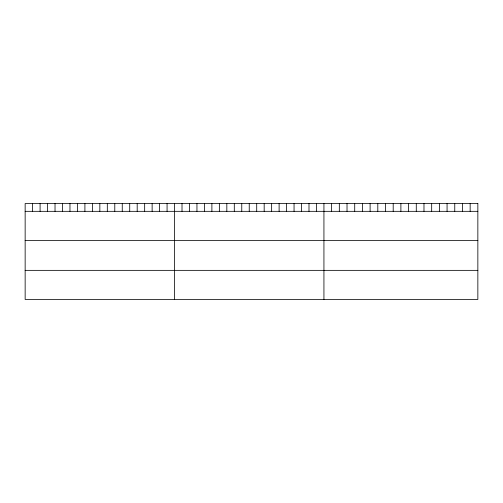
<?xml version="1.0" encoding="UTF-8"?>
<svg xmlns="http://www.w3.org/2000/svg" width="503" height="503" viewBox="0 0 503 503"><rect width="100%" height="100%" fill="white"/><g stroke="black" fill="none" stroke-linecap="round" stroke-linejoin="round"><path stroke-width="0.75" d="M25.15 211.329L477.85 211.329M25.15 240.403L477.85 240.403M25.15 270.356L477.85 270.356M470.154 203.564L470.154 211.329M462.458 203.564L462.458 211.329M454.762 203.564L454.762 211.329M447.066 203.564L447.066 211.329M439.37 203.564L439.37 211.329M431.675 203.564L431.675 211.329M423.979 203.564L423.979 211.329M416.283 203.564L416.283 211.329M408.587 203.564L408.587 211.329M400.891 203.564L400.891 211.329M393.195 203.564L393.195 211.329M385.499 203.564L385.499 211.329M377.803 203.564L377.803 211.329M370.107 203.564L370.107 211.329M362.411 203.564L362.411 211.329M354.716 203.564L354.716 211.329M347.02 203.564L347.02 211.329M339.324 203.564L339.324 211.329M331.628 203.564L331.628 211.329M323.932 203.564L323.932 299.436M316.462 203.564L316.462 211.329M308.993 203.564L308.993 211.329M301.523 203.564L301.523 211.329M294.054 203.564L294.054 211.329M286.584 203.564L286.584 211.329M279.115 203.564L279.115 211.329M271.645 203.564L271.645 211.329M264.176 203.564L264.176 211.329M256.706 203.564L256.706 211.329M249.237 203.564L249.237 211.329M241.767 203.564L241.767 211.329M234.297 203.564L234.297 211.329M226.828 203.564L226.828 211.329M219.358 203.564L219.358 211.329M211.889 203.564L211.889 211.329M204.419 203.564L204.419 211.329M196.95 203.564L196.95 211.329M189.48 203.564L189.48 211.329M182.011 203.564L182.011 211.329M174.541 203.564L174.541 299.436M167.071 203.564L167.071 211.329M159.602 203.564L159.602 211.329M152.132 203.564L152.132 211.329M144.663 203.564L144.663 211.329M137.193 203.564L137.193 211.329M129.724 203.564L129.724 211.329M122.254 203.564L122.254 211.329M114.785 203.564L114.785 211.329M107.315 203.564L107.315 211.329M99.846 203.564L99.846 211.329M92.376 203.564L92.376 211.329M84.906 203.564L84.906 211.329M77.437 203.564L77.437 211.329M69.967 203.564L69.967 211.329M62.498 203.564L62.498 211.329M55.028 203.564L55.028 211.329M47.559 203.564L47.559 211.329M40.089 203.564L40.089 211.329M32.62 203.564L32.62 211.329M477.85 203.564L25.15 203.564L25.15 299.436L477.85 299.436L477.85 203.564"/></g></svg>
